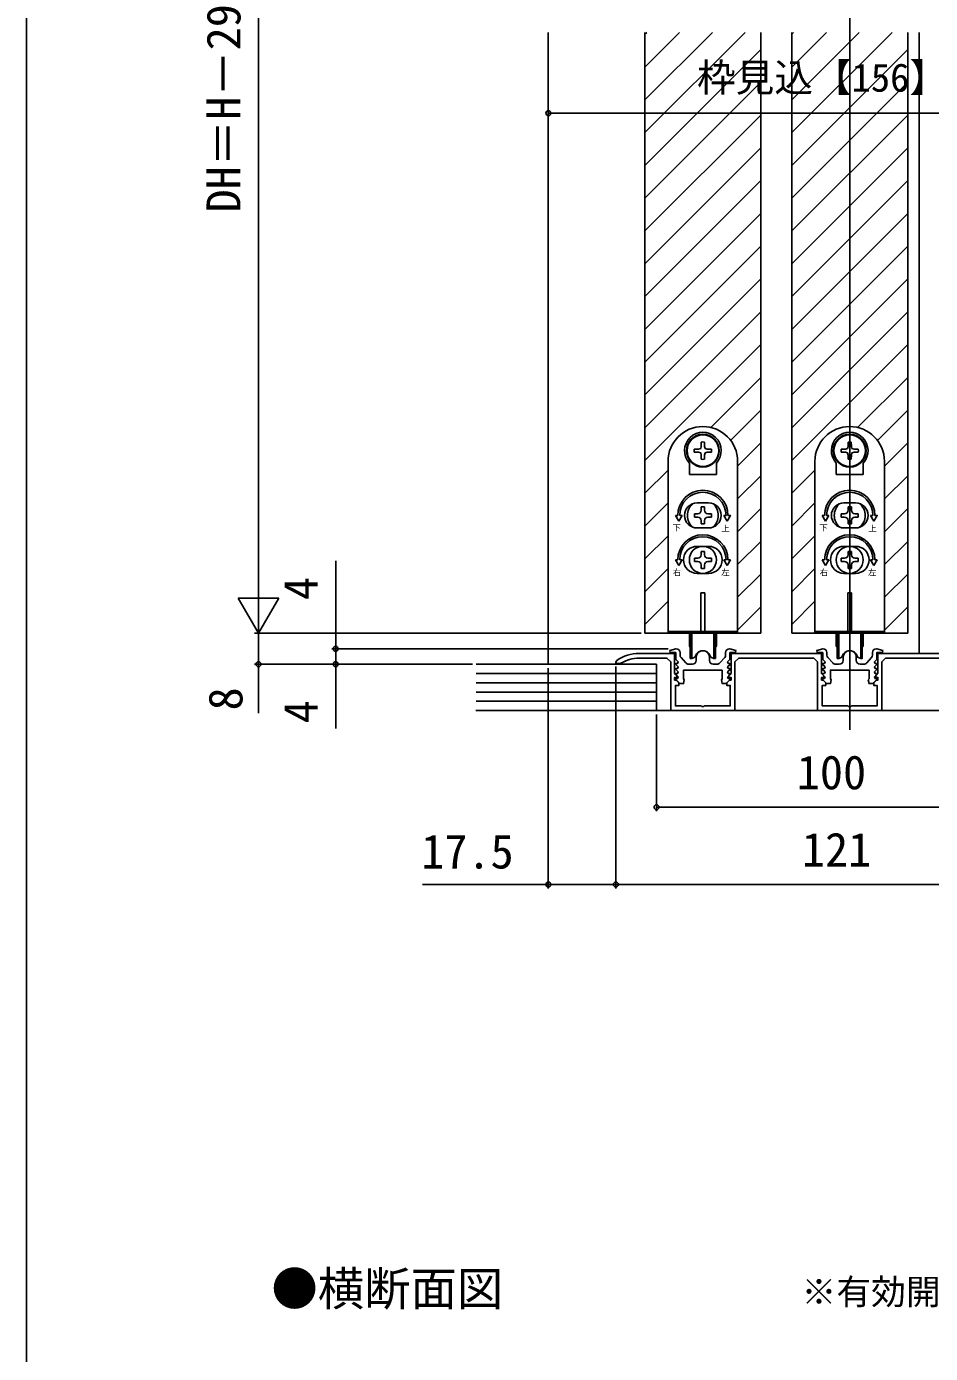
# Model space of a CAD drawing. Units: millimetres, scale not verified. Extents: x -525 to 525, y -783 to 779.
# Drawn here: x -525 to -291.1, y -11.6 to 331.7 of the extents above; entities that cross this region are included whole.
import ezdxf
from ezdxf.enums import TextEntityAlignment as Align

# ---------------------------------------------------------------- set-up
doc = ezdxf.new("R2010")
doc.units = ezdxf.units.MM
doc.header["$LTSCALE"] = 4
for name, color, linetype in [('0-2_USER1', 3, 'Continuous'), ('0-3_YKK_11', 7, 'Continuous'), ('0-5_YKK_12', 2, 'Continuous'), ('0-6_YKK_13', 4, 'Continuous'), ('0-8_YKK_D', 6, 'Continuous'), ('0-9_YKK_ZWAK', 7, 'Continuous'), ('0-A_YSS_K', 3, 'Continuous')]:
    doc.layers.add(name, color=color, linetype=linetype)
doc.styles.add('ＭＳ ゴシック', font='')
doc.styles.get('ＭＳ ゴシック').set_extended_font_data('MS Gothic')

msp = doc.modelspace()

# ---------------------------------------------------------------- linework, layer by layer
at = {"layer": '0-3_YKK_11'}
for p, q in [((-355.9, 169.697), (-355.9, 169.081)), ((-355.643, 168.412), (-354.398, 167.028)), ((-351.7, 167.697), (-351.7, 168.497)), ((-348.3, 168.497), (-348.3, 167.697)), ((-345.602, 167.028), (-344.357, 168.412)), ((-344.1, 169.081), (-344.1, 169.697)), ((-317.9, 169.697), (-317.9, 169.081)), ((-317.643, 168.412), (-316.398, 167.028)), ((-313.7, 167.697), (-313.7, 168.497)), ((-310.3, 168.497), (-310.3, 167.697)), ((-307.602, 167.028), (-306.357, 168.412)), ((-306.1, 169.081), (-306.1, 169.697)), ((-353.655, 166.697), (-352.7, 166.697)), ((-347.3, 166.697), (-346.345, 166.697)), ((-315.655, 166.697), (-314.7, 166.697)), ((-309.3, 166.697), (-308.345, 166.697))]:
    msp.add_line(p, q, dxfattribs=at)
for points in [[(-349.725, 155.777), (-350.275, 155.777), (-350.458, 155.897), (-357.1, 155.897), (-357.1, 161.197), (-356.2, 161.197), (-356.2, 161.897), (-356.9, 162.597), (-357.3, 162.597), (-357.3, 163.297), (-356.817, 163.297), (-356.666, 163.663), (-357.3, 164.297), (-357.3, 169.497), (-366.5, 169.497)], [(-366.5, 168.297), (-359.3, 168.297), (-358.3, 167.297), (-358.3, 154.697), (-341.7, 154.697), (-341.7, 167.297), (-340.7, 168.297), (-321.3, 168.297), (-320.3, 167.297), (-320.3, 154.697), (-303.7, 154.697), (-303.7, 167.297), (-302.7, 168.297), (-283.3, 168.297), (-282.3, 167.297), (-282.3, 154.697), (-265.7, 154.697), (-265.7, 167.297), (-264.7, 168.297), (-257.5, 168.297)], [(-345, 165.197), (-355, 165.197), (-355, 162.939), (-354.813, 162.661), (-355, 161.697), (-356, 161.697), (-357.026, 162.723), (-356.912, 162.997), (-356.549, 162.997), (-356.389, 163.385), (-357.026, 164.022), (-356.912, 164.297), (-356.549, 164.297), (-356.389, 164.685), (-357.026, 165.322), (-356.912, 165.597), (-356.549, 165.597), (-356.389, 165.985), (-357.026, 166.622), (-356.912, 166.897), (-356.549, 166.897), (-356.389, 167.285), (-357, 167.896), (-357, 169.697), (-358.453, 169.697), (-358.533, 170.206), (-357, 170.697), (-356.9, 170.697)], [(-281.3, 169.497), (-304.7, 169.497), (-304.7, 164.297), (-305.334, 163.663), (-305.183, 163.297), (-304.7, 163.297), (-304.7, 162.597), (-305.1, 162.597), (-305.8, 161.897), (-305.8, 161.197), (-304.9, 161.197), (-304.9, 155.897), (-311.542, 155.897), (-311.725, 155.777), (-312.275, 155.777), (-312.458, 155.897), (-319.1, 155.897), (-319.1, 161.197), (-318.2, 161.197), (-318.2, 161.897), (-318.9, 162.597), (-319.3, 162.597), (-319.3, 163.297), (-318.817, 163.297), (-318.666, 163.663), (-319.3, 164.297), (-319.3, 169.497), (-342.7, 169.497), (-342.7, 164.297), (-343.334, 163.663), (-343.183, 163.297), (-342.7, 163.297), (-342.7, 162.597), (-343.1, 162.597), (-343.8, 161.897), (-343.8, 161.197), (-342.9, 161.197), (-342.9, 155.897), (-349.542, 155.897), (-349.725, 155.777)], [(-343.1, 170.697), (-343, 170.697), (-341.467, 170.206), (-341.547, 169.697), (-343, 169.697), (-343, 167.896), (-343.611, 167.285), (-343.451, 166.897), (-343.088, 166.897), (-342.974, 166.622), (-343.611, 165.985), (-343.451, 165.597), (-343.088, 165.597), (-342.974, 165.322), (-343.611, 164.685), (-343.451, 164.297), (-343.088, 164.297), (-342.974, 164.022), (-343.611, 163.385), (-343.451, 162.997), (-343.088, 162.997), (-342.974, 162.723), (-344, 161.697), (-345, 161.697), (-345.188, 162.661), (-345, 162.939), (-345, 165.197)], [(-307, 165.197), (-317, 165.197), (-317, 162.939), (-316.813, 162.661), (-317, 161.697), (-318, 161.697), (-319.026, 162.723), (-318.912, 162.997), (-318.549, 162.997), (-318.389, 163.385), (-319.026, 164.022), (-318.912, 164.297), (-318.549, 164.297), (-318.389, 164.685), (-319.026, 165.322), (-318.912, 165.597), (-318.549, 165.597), (-318.389, 165.985), (-319.026, 166.622), (-318.912, 166.897), (-318.549, 166.897), (-318.389, 167.285), (-319, 167.896), (-319, 169.697), (-320.453, 169.697), (-320.533, 170.206), (-319, 170.697), (-318.9, 170.697)], [(-305.1, 170.697), (-305, 170.697), (-303.467, 170.206), (-303.547, 169.697), (-305, 169.697), (-305, 167.896), (-305.611, 167.285), (-305.451, 166.897), (-305.088, 166.897), (-304.974, 166.622), (-305.611, 165.985), (-305.451, 165.597), (-305.088, 165.597), (-304.974, 165.322), (-305.611, 164.685), (-305.451, 164.297), (-305.088, 164.297), (-304.974, 164.022), (-305.611, 163.385), (-305.451, 162.997), (-305.088, 162.997), (-304.974, 162.723), (-306, 161.697), (-307, 161.697), (-307.188, 162.661), (-307, 162.939), (-307, 165.197)], [(-372.289, 167.651), (-372.5, 167.243), (-372.5, 166.897), (-371.35, 166.897), (-371.19, 166.943)]]:
    msp.add_lwpolyline(points, dxfattribs=at)
for centre, radius, start, end in [((-366.5, 159.497), 10, 90, 125.37654), ((-366.5, 159.497), 8.8, 89.99999, 122.20423), ((-356.9, 169.697), 1, 0.00001, 89.99999), ((-354.9, 169.081), 1, 180.00001, 221.98721), ((-350, 168.497), 1.7, 359.99999, 180.00001), ((-345.1, 169.081), 1, 318.01279, 359.99999), ((-343.1, 169.697), 1, 90.00001, 179.99999), ((-318.9, 169.697), 1, 0.00001, 89.99999), ((-316.9, 169.081), 1, 180.00001, 221.98721), ((-312, 168.497), 1.7, 359.99999, 180.00001), ((-307.1, 169.081), 1, 318.01279, 359.99999), ((-305.1, 169.697), 1, 90.00001, 179.99999), ((-353.655, 167.697), 1, 221.98723, 270.00001), ((-352.7, 167.697), 1, 270.00001, 359.99999), ((-347.3, 167.697), 1, 180.00001, 269.99999), ((-346.345, 167.697), 1, 269.99999, 318.01277), ((-315.655, 167.697), 1, 221.98723, 270.00001), ((-314.7, 167.697), 1, 270.00001, 359.99999), ((-309.3, 167.697), 1, 180.00001, 269.99999), ((-308.345, 167.697), 1, 269.99999, 318.01277)]:
    msp.add_arc(centre, radius, start, end, dxfattribs=at)
at = {"layer": '0-5_YKK_12'}
for p, q in [((-312, 547.197), (-312, 149.697)), ((-390, 166.697), (-390, 330.197)), ((-365, 330.197), (-365, 174.7)), ((-365, 329.711), (-364.514, 330.197)), ((-365, 321.226), (-356.028, 330.197)), ((-365, 312.74), (-347.543, 330.197)), ((-365, 304.255), (-339.058, 330.197)), ((-335, 330.197), (-335, 174.7)), ((-327, 330.197), (-327, 174.7)), ((-327, 329.711), (-326.514, 330.197)), ((-327, 321.226), (-318.028, 330.197)), ((-327, 312.74), (-309.543, 330.197)), ((-327, 304.255), (-301.058, 330.197)), ((-297, 330.197), (-297, 174.7)), ((-294, 169.497), (-294, 330.197)), ((-365, 295.77), (-335, 325.77)), ((-327, 295.77), (-297, 325.77)), ((-365, 287.285), (-335, 317.285)), ((-327, 287.285), (-297, 317.285)), ((-365, 278.799), (-335, 308.799)), ((-327, 278.799), (-297, 308.799)), ((-365, 270.314), (-335, 300.314)), ((-327, 270.314), (-297, 300.314)), ((-365, 261.829), (-335, 291.829)), ((-327, 261.829), (-297, 291.829)), ((-365, 253.343), (-335, 283.343)), ((-327, 253.343), (-297, 283.343)), ((-365, 244.858), (-335, 274.858)), ((-327, 244.858), (-297, 274.858)), ((-365, 236.373), (-335, 266.373)), ((-327, 236.373), (-297, 266.373)), ((-365, 227.888), (-335, 257.888)), ((-327, 227.888), (-297, 257.888)), ((-365, 219.402), (-335, 249.402)), ((-327, 219.402), (-297, 249.402)), ((-347.953, 227.964), (-335, 240.917)), ((-309.953, 227.964), (-297, 240.917)), ((-342.813, 224.618), (-335, 232.432)), ((-304.813, 224.618), (-297, 232.432)), ((-341, 217.946), (-335, 223.946)), ((-303, 217.946), (-297, 223.946)), ((-365, 210.917), (-359, 216.917)), ((-327, 210.917), (-321, 216.917)), ((-341, 209.461), (-335, 215.461)), ((-303, 209.461), (-297, 215.461)), ((-365, 202.432), (-359, 208.432)), ((-341, 200.976), (-335, 206.976)), ((-327, 202.432), (-321, 208.432)), ((-303, 200.976), (-297, 206.976)), ((-365, 193.946), (-359, 199.946)), ((-327, 193.946), (-321, 199.946)), ((-341, 192.491), (-335, 198.491)), ((-303, 192.491), (-297, 198.491)), ((-365, 185.461), (-359, 191.461)), ((-341, 184.005), (-335, 190.005)), ((-327, 185.461), (-321, 191.461)), ((-303, 184.005), (-297, 190.005)), ((-365, 176.976), (-359, 182.976)), ((-327, 176.976), (-321, 182.976)), ((-341, 175.52), (-335, 181.52)), ((-303, 175.52), (-297, 181.52)), ((-365, 174.7), (-335, 174.7)), ((-327, 174.7), (-297, 174.7))]:
    msp.add_line(p, q, dxfattribs=at)
at = {"layer": '0-6_YKK_13'}
for p, q in [((-350.4, 224.165), (-350.419, 223.075)), ((-349.6, 224.165), (-349.581, 223.075)), ((-312.4, 224.165), (-312.419, 223.075)), ((-311.6, 224.165), (-311.581, 223.075)), ((-350.419, 223.075), (-350.568, 222.518)), ((-349.581, 223.075), (-349.432, 222.518)), ((-348.876, 222.369), (-349.432, 222.518)), ((-348.876, 221.531), (-349.432, 221.382)), ((-347.786, 222.35), (-348.876, 222.369)), ((-347.786, 221.55), (-348.876, 221.531)), ((-312.419, 223.075), (-312.568, 222.518)), ((-311.581, 223.075), (-311.432, 222.518)), ((-310.876, 222.369), (-311.432, 222.518)), ((-310.876, 221.531), (-311.432, 221.382)), ((-309.786, 222.35), (-310.876, 222.369)), ((-309.786, 221.55), (-310.876, 221.531)), ((-359, 219.2), (-359, 182.2)), ((-353.5, 215.75), (-353.5, 218.739)), ((-346.5, 215.75), (-346.5, 218.739)), ((-341, 182.2), (-341, 219.2)), ((-321, 219.2), (-321, 182.2)), ((-315.5, 215.75), (-315.5, 218.739)), ((-308.5, 215.75), (-308.5, 218.739)), ((-303, 182.2), (-303, 219.2)), ((-353.5, 215.75), (-346.5, 215.75)), ((-315.5, 215.75), (-308.5, 215.75)), ((-348.5, 208.45), (-351.5, 208.45)), ((-350.44, 207.4), (-350.44, 206.52)), ((-349.56, 207.4), (-350.44, 207.4)), ((-349.56, 206.52), (-349.56, 207.4)), ((-310.5, 208.45), (-313.5, 208.45)), ((-312.44, 207.4), (-312.44, 206.52)), ((-311.56, 207.4), (-312.44, 207.4)), ((-311.56, 206.52), (-311.56, 207.4)), ((-357.116, 205.2), (-356.5, 205.2)), ((-356.25, 203.7), (-357.116, 205.2)), ((-356.25, 203.7), (-355.384, 205.2)), ((-356, 205.2), (-355.384, 205.2)), ((-351.32, 205.64), (-352.2, 205.64)), ((-352.2, 205.64), (-352.2, 204.76)), ((-352.2, 204.76), (-351.32, 204.76)), ((-350.44, 203.88), (-350.44, 203)), ((-350.44, 203), (-349.56, 203)), ((-349.56, 203), (-349.56, 203.88)), ((-347.8, 205.64), (-348.68, 205.64)), ((-348.68, 204.76), (-347.8, 204.76)), ((-347.8, 204.76), (-347.8, 205.64)), ((-344, 205.2), (-344.616, 205.2)), ((-343.75, 203.7), (-344.616, 205.2)), ((-319.116, 205.2), (-318.5, 205.2)), ((-318.25, 203.7), (-319.116, 205.2)), ((-318.25, 203.7), (-317.384, 205.2)), ((-318, 205.2), (-317.384, 205.2)), ((-313.32, 205.64), (-314.2, 205.64)), ((-314.2, 205.64), (-314.2, 204.76)), ((-314.2, 204.76), (-313.32, 204.76)), ((-312.44, 203.88), (-312.44, 203)), ((-312.44, 203), (-311.56, 203)), ((-311.56, 203), (-311.56, 203.88)), ((-309.8, 205.64), (-310.68, 205.64)), ((-310.68, 204.76), (-309.8, 204.76)), ((-309.8, 204.76), (-309.8, 205.64)), ((-306, 205.2), (-306.616, 205.2)), ((-305.75, 203.7), (-306.616, 205.2)), ((-348.5, 201.95), (-351.5, 201.95)), ((-310.5, 201.95), (-313.5, 201.95)), ((-351.5, 197.2), (-348.5, 197.2)), ((-350.44, 195.9), (-350.44, 195.02)), ((-349.56, 195.9), (-350.44, 195.9)), ((-349.56, 195.02), (-349.56, 195.9)), ((-313.5, 197.2), (-310.5, 197.2)), ((-312.44, 195.9), (-312.44, 195.02)), ((-311.56, 195.9), (-312.44, 195.9)), ((-311.56, 195.02), (-311.56, 195.9)), ((-357.116, 193.7), (-356.5, 193.7)), ((-356.25, 192.2), (-357.116, 193.7)), ((-356.25, 192.2), (-355.384, 193.7)), ((-356, 193.7), (-355.384, 193.7)), ((-351.32, 194.14), (-352.2, 194.14)), ((-352.2, 194.14), (-352.2, 193.26)), ((-352.2, 193.26), (-351.32, 193.26)), ((-350.44, 192.38), (-350.44, 191.5)), ((-349.56, 191.5), (-349.56, 192.38)), ((-347.8, 194.14), (-348.68, 194.14)), ((-348.68, 193.26), (-347.8, 193.26)), ((-347.8, 193.26), (-347.8, 194.14)), ((-343.75, 192.2), (-344.616, 193.7)), ((-344, 193.7), (-344.616, 193.7)), ((-343.75, 192.2), (-342.884, 193.7)), ((-342.884, 193.7), (-343.5, 193.7)), ((-319.116, 193.7), (-318.5, 193.7)), ((-318.25, 192.2), (-319.116, 193.7)), ((-318.25, 192.2), (-317.384, 193.7)), ((-318, 193.7), (-317.384, 193.7)), ((-313.32, 194.14), (-314.2, 194.14)), ((-314.2, 194.14), (-314.2, 193.26)), ((-314.2, 193.26), (-313.32, 193.26)), ((-312.44, 192.38), (-312.44, 191.5)), ((-311.56, 191.5), (-311.56, 192.38)), ((-309.8, 194.14), (-310.68, 194.14)), ((-310.68, 193.26), (-309.8, 193.26)), ((-309.8, 193.26), (-309.8, 194.14)), ((-305.75, 192.2), (-306.616, 193.7)), ((-306, 193.7), (-306.616, 193.7)), ((-305.75, 192.2), (-304.884, 193.7)), ((-304.884, 193.7), (-305.5, 193.7)), ((-351.5, 190.2), (-348.5, 190.2)), ((-350.44, 191.5), (-349.56, 191.5)), ((-313.5, 190.2), (-310.5, 190.2)), ((-312.44, 191.5), (-311.56, 191.5)), ((-359, 182.2), (-359, 174.7)), ((-350.5, 185.2), (-349.5, 185.2)), ((-350.5, 175), (-350.5, 185.2)), ((-349.5, 185.2), (-349.5, 175)), ((-321, 182.2), (-321, 174.7)), ((-312.5, 185.2), (-311.5, 185.2)), ((-312.5, 175), (-312.5, 185.2)), ((-311.5, 185.2), (-311.5, 175)), ((-359, 175.2), (-341, 175.2)), ((-321, 175.2), (-303, 175.2)), ((-353.5, 171.452), (-353.5, 174.7)), ((-353.25, 168.2), (-353.25, 174.7)), ((-352.85, 168.2), (-352.85, 174.7)), ((-349.5, 175), (-350.5, 175)), ((-347.15, 168.2), (-347.15, 174.7)), ((-346.5, 174.7), (-346.5, 171.452)), ((-315.5, 171.452), (-315.5, 174.7)), ((-315.25, 168.2), (-315.25, 174.7)), ((-314.85, 168.2), (-314.85, 174.7)), ((-311.5, 175), (-312.5, 175)), ((-309.15, 168.2), (-309.15, 174.7)), ((-308.5, 174.7), (-308.5, 171.452)), ((-353.252, 171.157), (-353.25, 171.156)), ((-353.25, 171.2), (-353.25, 168.2)), ((-352.85, 168.2), (-352.23, 168.426)), ((-347.15, 168.2), (-347.77, 168.426)), ((-346.75, 168.2), (-346.75, 171.2)), ((-346.75, 171.156), (-346.748, 171.157)), ((-315.252, 171.157), (-315.25, 171.156)), ((-315.25, 171.2), (-315.25, 168.2)), ((-314.85, 168.2), (-314.23, 168.426)), ((-309.15, 168.2), (-309.77, 168.426)), ((-308.75, 168.2), (-308.75, 171.2)), ((-308.75, 171.156), (-308.748, 171.157)), ((-352.85, 168.2), (-353.25, 168.2)), ((-314.85, 168.2), (-315.25, 168.2))]:
    msp.add_line(p, q, dxfattribs=at)
for points in [[(-352.214, 222.35), (-351.124, 222.369), (-350.568, 222.518)], [(-352.214, 221.55), (-351.124, 221.531), (-350.568, 221.382)], [(-350.4, 219.736), (-350.419, 220.826), (-350.568, 221.382)], [(-349.6, 219.736), (-349.581, 220.826), (-349.432, 221.382)], [(-314.214, 222.35), (-313.124, 222.369), (-312.568, 222.518)], [(-314.214, 221.55), (-313.124, 221.531), (-312.568, 221.382)], [(-312.4, 219.736), (-312.419, 220.826), (-312.568, 221.382)], [(-311.6, 219.736), (-311.581, 220.826), (-311.432, 221.382)], [(-343.75, 203.7), (-342.884, 205.2), (-343.5, 205.2)], [(-305.75, 203.7), (-304.884, 205.2), (-305.5, 205.2)], [(-341, 182.2), (-341, 174.7), (-359, 174.7)], [(-303, 182.2), (-303, 174.7), (-321, 174.7)], [(-346.75, 174.7), (-346.75, 168.2), (-347.15, 168.2)], [(-308.75, 174.7), (-308.75, 168.2), (-309.15, 168.2)]]:
    msp.add_lwpolyline(points, dxfattribs=at)
for centre, radius in [((-350, 221.95), 4.25), ((-350, 221.95), 4.1), ((-312, 221.95), 4.25), ((-312, 221.95), 4.1), ((-350, 193.7), 3.5), ((-312, 193.7), 3.5)]:
    msp.add_circle(centre, radius, dxfattribs=at)
for centre, radius, start, end in [((-350, 219.2), 9, 0, 180), ((-350, 221.95), 4.75, 317.4631, 222.5369), ((-312, 219.2), 9, 0, 180), ((-312, 221.95), 4.75, 317.4631, 222.5369), ((-350, 221.95), 2.25, 79.75965, 100.24035), ((-312, 221.95), 2.25, 79.75965, 100.24035), ((-350, 221.95), 2.25, 169.75965, 190.24035), ((-350, 221.95), 2.25, 349.75965, 10.24035), ((-312, 221.95), 2.25, 169.75965, 190.24035), ((-312, 221.95), 2.25, 349.75965, 10.24035), ((-350, 221.95), 2.25, 259.75965, 280.24035), ((-312, 221.95), 2.25, 259.75965, 280.24035), ((-350, 205.2), 6.5, 0, 180), ((-350, 205.2), 6, 0, 180), ((-312, 205.2), 6.5, 0, 180), ((-312, 205.2), 6, 0, 180), ((-351.5, 205.2), 3.25, 90, 270), ((-350, 205.2), 4, 129.83844, 230.16156), ((-351.32, 206.52), 0.88, 270, 0), ((-348.68, 206.52), 0.88, 180, 270), ((-348.5, 205.2), 3.25, 270, 90), ((-350, 205.2), 4, 309.83844, 50.16156), ((-313.5, 205.2), 3.25, 90, 270), ((-312, 205.2), 4, 129.83844, 230.16156), ((-313.32, 206.52), 0.88, 270, 0), ((-310.68, 206.52), 0.88, 180, 270), ((-310.5, 205.2), 3.25, 270, 90), ((-312, 205.2), 4, 309.83844, 50.16156), ((-351.32, 203.88), 0.88, 0, 90), ((-348.68, 203.88), 0.88, 90, 180), ((-313.32, 203.88), 0.88, 0, 90), ((-310.68, 203.88), 0.88, 90, 180), ((-350, 193.7), 6.5, 0, 180), ((-350, 193.7), 6, 0, 180), ((-312, 193.7), 6.5, 0, 180), ((-312, 193.7), 6, 0, 180), ((-351.5, 193.7), 3.5, 90, 270), ((-348.5, 193.7), 3.5, 270, 90), ((-313.5, 193.7), 3.5, 90, 270), ((-310.5, 193.7), 3.5, 270, 90), ((-351.32, 195.02), 0.88, 270, 0), ((-351.32, 192.38), 0.88, 0, 90), ((-348.68, 195.02), 0.88, 180, 270), ((-348.68, 192.38), 0.88, 90, 180), ((-313.32, 195.02), 0.88, 270, 0), ((-313.32, 192.38), 0.88, 0, 90), ((-310.68, 195.02), 0.88, 180, 270), ((-310.68, 192.38), 0.88, 90, 180), ((-353.2, 171.452), 0.3, 180, 260), ((-352.401, 168.896), 0.5, 290, 343.84988), ((-350, 168.2), 2, 16.15012, 163.84988), ((-347.599, 168.896), 0.5, 196.15012, 250), ((-346.8, 171.452), 0.3, 280, 0), ((-315.2, 171.452), 0.3, 180, 260), ((-314.401, 168.896), 0.5, 290, 343.84988), ((-312, 168.2), 2, 16.15012, 163.84988), ((-309.599, 168.896), 0.5, 196.15012, 250), ((-308.8, 171.452), 0.3, 280, 0)]:
    msp.add_arc(centre, radius, start, end, dxfattribs=at)
at = {"layer": '0-8_YKK_D'}
for p, q in [((-465, 468.197), (-465, 185.2)), ((-390, 328.197), (-390, 308.273)), ((-234, 309.273), (-390, 309.273)), ((-465, 174.7), (-465, 192.887)), ((-445, 193.47), (-445, 174.7)), ((-465, 174.7), (-470.25, 183.794)), ((-459.75, 183.794), (-470.25, 183.794)), ((-465, 174.7), (-459.75, 183.794)), ((-366, 174.7), (-466, 174.7)), ((-366, 174.7), (-466, 174.7)), ((-367, 174.7), (-446, 174.7)), ((-445, 174.7), (-445, 170.697)), ((-445, 170.697), (-445, 173.247)), ((-358.936, 170.697), (-446, 170.697)), ((-358.936, 170.697), (-446, 170.697)), ((-445, 170.697), (-445, 166.697)), ((-409.635, 166.697), (-466, 166.697)), ((-410.635, 166.697), (-446, 166.697)), ((-445, 166.697), (-445, 150.029)), ((-390, 165.697), (-390, 108.697)), ((-372.5, 166.097), (-372.5, 108.697)), ((-372.5, 166.096), (-372.5, 108.697)), ((-362, 153.697), (-362, 128.697)), ((-362, 129.697), (-262, 129.697)), ((-372.5, 109.697), (-251.5, 109.697))]:
    msp.add_line(p, q, dxfattribs=at)
for points in [[(-465, 174.7), (-465, 166.697), (-465, 154.056)], [(-372.5, 109.697), (-390, 109.697), (-422.55, 109.697)]]:
    msp.add_lwpolyline(points, dxfattribs=at)
for centre in [(-390, 309.273), (-445, 170.697), (-445, 170.697), (-465, 166.697), (-445, 166.697), (-362, 129.697), (-390, 109.697), (-372.5, 109.697), (-372.5, 109.697)]:
    msp.add_circle(centre, 0.637, dxfattribs=at)
at = {"layer": '0-9_YKK_ZWAK'}
msp.add_line((-525, 746.7), (-525, -783.3), dxfattribs=at)
at = {"layer": '0-A_YSS_K'}
for p, q in [((-408.635, 166.697), (-362, 166.697)), ((-362, 166.697), (-362, 154.697)), ((-408.635, 164.297), (-362, 164.297)), ((-408.635, 161.897), (-362, 161.897)), ((-408.635, 159.497), (-362, 159.497)), ((-195.95, 154.697), (-408.707, 154.697)), ((-408.635, 157.097), (-362, 157.097))]:
    msp.add_line(p, q, dxfattribs=at)

# ---------------------------------------------------------------- texts
at = {"layer": '0-2_USER1', "style": 'ＭＳ ゴシック'}
for s, height, p in [('●横断面図', 8.798, (-461.636, -1.91)), ('※有効開口寸法公式は、枠厚に化粧シート厚も加えて算出しています。', 6.598, (-324.459, -0.97))]:
    msp.add_text(s, height=height, dxfattribs=at).set_placement(p, align=Align.BOTTOM_LEFT)
at = {"layer": '0-6_YKK_13', "style": 'ＭＳ ゴシック'}
for s, p in [('下', (-357.884, 200.747)), ('上', (-345.21, 200.578)), ('下', (-319.884, 200.747)), ('上', (-307.21, 200.578)), ('右', (-357.775, 189.222)), ('左', (-345.234, 189.186)), ('右', (-319.775, 189.222)), ('左', (-307.234, 189.186))]:
    msp.add_text(s, height=1.558, dxfattribs=at).set_placement(p, align=Align.BOTTOM_LEFT)
at = {"layer": '0-8_YKK_D', "style": 'ＭＳ ゴシック'}
for s, p in [('DH＝H－29', (-467, 283.574)), ('4', (-447, 183.288)), ('8', (-466.5, 154.738)), ('4', (-447, 151.415))]:
    msp.add_text(s, height=8.798, rotation=90, dxfattribs=at).set_placement(p, align=Align.BOTTOM_LEFT)
for s, height, p in [('枠見込【156】', 7.331, (-351.517, 312.636)), ('100', 8.798, (-325.705, 131.697)), ('17.5', 8.798, (-422.891, 111.197)), ('121', 8.798, (-324.375, 111.697))]:
    msp.add_text(s, height=height, dxfattribs=at).set_placement(p, align=Align.BOTTOM_LEFT)

doc.saveas('drawing.dxf')
